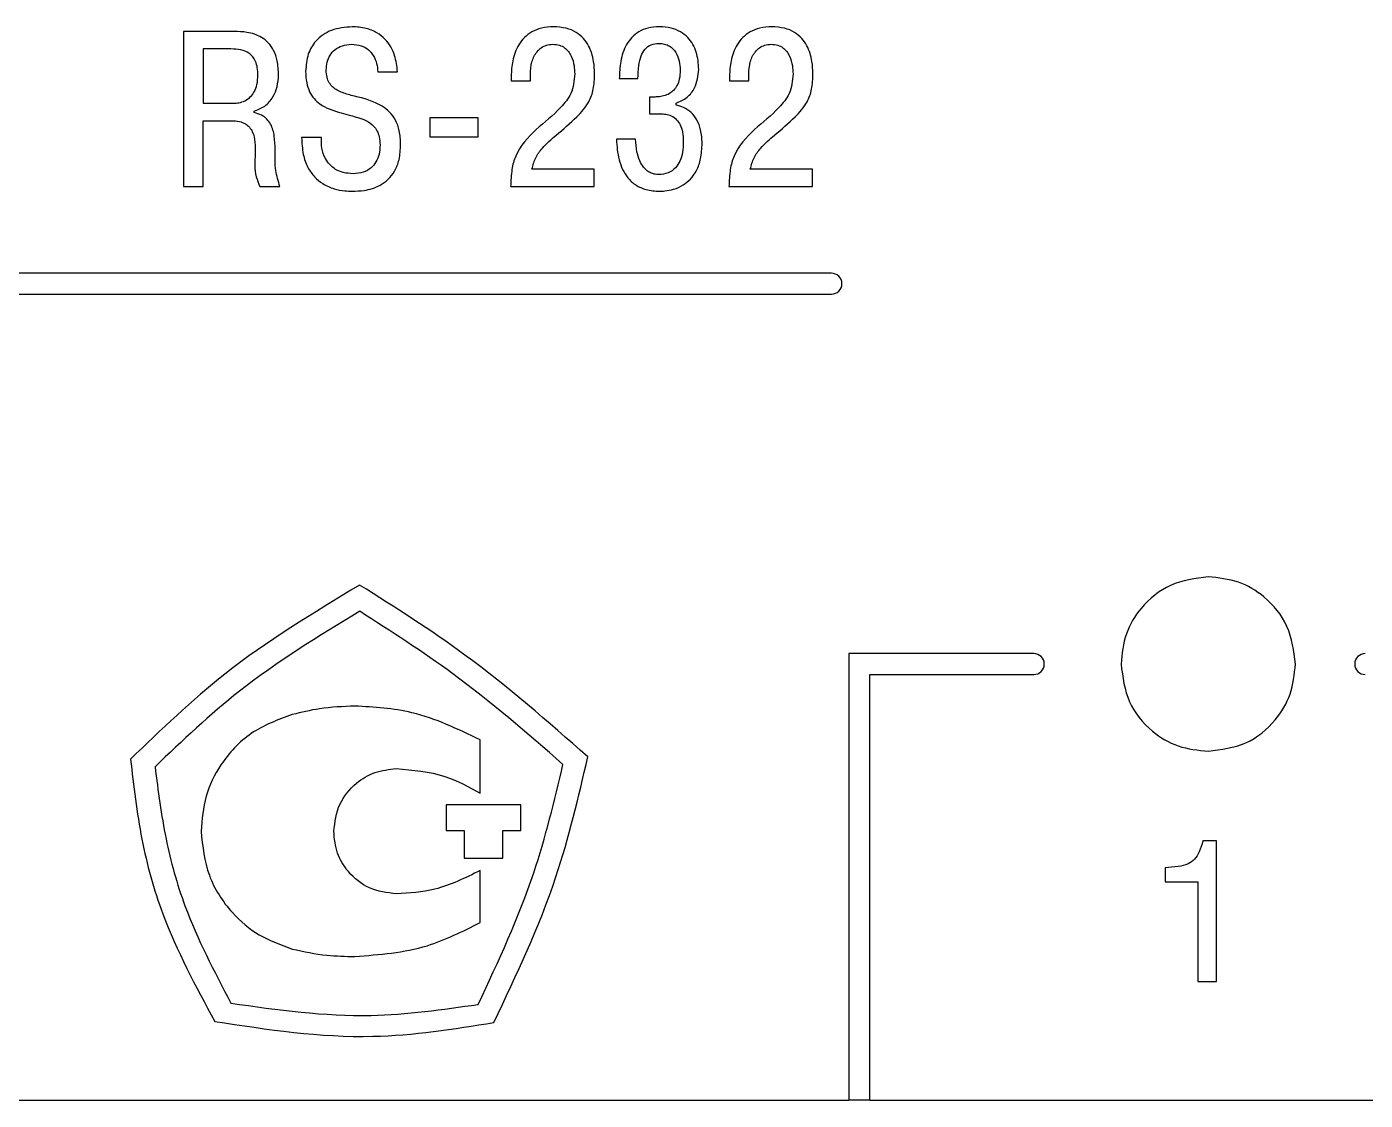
# Model space of a CAD drawing. Header units: millimetres. Extents: x 3520 to 8864, y 403 to 1747.
# Drawn here: x 5608.786 to 5611.088, y 870.354 to 872.199 of the extents above; entities that cross this region are included whole.
import ezdxf

# ---------------------------------------------------------------- set-up
doc = ezdxf.new("R2010")
doc.units = ezdxf.units.MM

msp = doc.modelspace()

# ---------------------------------------------------------------- linework, layer by layer
for p, q in [((5609.1428, 872.1914, 1518.358), (5609.0556, 872.1914, 1518.358)), ((5609.0556, 872.1914, 1518.358), (5609.0556, 871.9247, 1518.358)), ((5609.1371, 872.1613, 1518.358), (5609.0895, 872.1613, 1518.358)), ((5609.0895, 872.1613, 1518.358), (5609.0895, 872.068, 1518.358)), ((5609.3898, 872.1221, 1518.358), (5609.4237, 872.1221, 1518.358)), ((5609.619, 872.1145, 1518.358), (5609.619, 872.1065, 1518.358)), ((5609.619, 872.1065, 1518.358), (5609.6521, 872.1065, 1518.358)), ((5609.6521, 872.1065, 1518.358), (5609.6521, 872.1179, 1518.358)), ((5609.805, 872.1103, 1518.358), (5609.837, 872.1103, 1518.358)), ((5609.9945, 872.1145, 1518.358), (5609.9945, 872.1065, 1518.358)), ((5609.9945, 872.1065, 1518.358), (5610.0276, 872.1065, 1518.358)), ((5610.0276, 872.1065, 1518.358), (5610.0276, 872.1179, 1518.358)), ((5609.0895, 872.068, 1518.358), (5609.1413, 872.068, 1518.358)), ((5609.8652, 872.0786, 1518.358), (5609.8572, 872.0786, 1518.358)), ((5609.8572, 872.0786, 1518.358), (5609.8572, 872.0497, 1518.358)), ((5609.9026, 872.0649, 1518.358), (5609.9026, 872.068, 1518.358)), ((5609.0895, 871.9247, 1518.358), (5609.0895, 872.0379, 1518.358)), ((5609.0895, 872.0379, 1518.358), (5609.1382, 872.0379, 1518.358)), ((5609.1771, 872.052, 1518.358), (5609.1771, 872.0543, 1518.358)), ((5609.5625, 872.0428, 1518.358), (5609.4794, 872.0428, 1518.358)), ((5609.4794, 872.0428, 1518.358), (5609.4794, 872.0104, 1518.358)), ((5609.5625, 872.0104, 1518.358), (5609.5625, 872.0428, 1518.358)), ((5609.8572, 872.0497, 1518.358), (5609.8763, 872.0497, 1518.358)), ((5609.4794, 872.0104, 1518.358), (5609.5625, 872.0104, 1518.358)), ((5609.2926, 872.0093, 1518.358), (5609.2587, 872.0093, 1518.358)), ((5609.8328, 872.0059, 1518.358), (5609.8001, 872.0059, 1518.358)), ((5609.7619, 871.9548, 1518.358), (5609.6548, 871.9548, 1518.358)), ((5609.7619, 871.9247, 1518.358), (5609.7619, 871.9548, 1518.358)), ((5610.1373, 871.9548, 1518.358), (5610.0303, 871.9548, 1518.358)), ((5610.1373, 871.9247, 1518.358), (5610.1373, 871.9548, 1518.358)), ((5609.0556, 871.9247, 1518.358), (5609.0895, 871.9247, 1518.358)), ((5609.187, 871.9247, 1518.358), (5609.2213, 871.9247, 1518.358)), ((5609.6182, 871.9247, 1518.358), (5609.7619, 871.9247, 1518.358)), ((5609.9937, 871.9247, 1518.358), (5610.1373, 871.9247, 1518.358)), ((5610.1699, 871.7757, 1518.358), (5606.7559, 871.7757, 1518.358)), ((5606.7199, 871.7397, 1518.358), (5610.1699, 871.7397, 1518.358)), ((5610.5179, 871.1217, 1518.358), (5610.1999, 871.1217, 1518.358)), ((5610.1999, 871.1217, 1518.358), (5610.1999, 870.3537, 1518.358)), ((5610.2359, 870.3537, 1518.358), (5610.2359, 871.0857, 1518.358)), ((5610.2359, 871.0857, 1518.358), (5610.5179, 871.0857, 1518.358)), ((5609.5657, 870.8818, 1518.358), (5609.5657, 870.9731, 1518.358)), ((5609.6358, 870.8617, 1518.358), (5609.507, 870.8617, 1518.358)), ((5609.507, 870.8617, 1518.358), (5609.507, 870.8176, 1518.358)), ((5609.6358, 870.8176, 1518.358), (5609.6358, 870.8617, 1518.358)), ((5609.507, 870.8176, 1518.358), (5609.5382, 870.8176, 1518.358)), ((5609.5382, 870.8176, 1518.358), (5609.5382, 870.7697, 1518.358)), ((5609.6046, 870.7697, 1518.358), (5609.6046, 870.8176, 1518.358)), ((5609.6046, 870.8176, 1518.358), (5609.6358, 870.8176, 1518.358)), ((5610.8321, 870.7994, 1518.358), (5610.8086, 870.7994, 1518.358)), ((5610.8321, 870.5576, 1518.358), (5610.8321, 870.7994, 1518.358)), ((5609.5382, 870.7697, 1518.358), (5609.6046, 870.7697, 1518.358)), ((5609.5657, 870.6592, 1518.358), (5609.5657, 870.7486, 1518.358)), ((5610.7437, 870.7532, 1518.358), (5610.7437, 870.7291, 1518.358)), ((5610.7437, 870.7291, 1518.358), (5610.7998, 870.7291, 1518.358)), ((5610.7998, 870.7291, 1518.358), (5610.7998, 870.5576, 1518.358)), ((5610.7998, 870.5576, 1518.358), (5610.8321, 870.5576, 1518.358)), ((5606.0779, 870.3537, 1518.358), (5610.1999, 870.3537, 1518.358)), ((5610.2359, 870.3537, 1518.358), (5610.1999, 870.3537, 1518.358)), ((5610.2359, 870.3537, 1518.358), (5617.9999, 870.3537, 1518.358))]:
    msp.add_line(p, q)
for centre, start, end in [((5610.1699, 871.7577, 1518.358), 270, 90), ((5610.5179, 871.1037, 1518.358), 270, 90), ((5611.0879, 871.1037, 1518.358), 90, 270)]:
    msp.add_arc(centre, 0.018, start, end)
for points, knots in [([(5609.3456, 872.1994, 1518.358), (5609.3334, 872.1984, 1518.358), (5609.3103, 872.1965, 1518.358), (5609.2829, 872.1778, 1518.358), (5609.2678, 872.1516, 1518.358), (5609.2664, 872.1328, 1518.358), (5609.2656, 872.1228, 1518.358)], [0, 0, 0, 0, 0.291342, 0.551837, 0.761021, 1, 1, 1, 1]), ([(5609.4237, 872.1221, 1518.358), (5609.4226, 872.1316, 1518.358), (5609.4202, 872.1518, 1518.358), (5609.4066, 872.1754, 1518.358), (5609.3881, 872.1901, 1518.358), (5609.3685, 872.1981, 1518.358), (5609.3536, 872.199, 1518.358), (5609.3456, 872.1994, 1518.358)], [0, 0, 0, 0, 0.233598, 0.49249, 0.639596, 0.804233, 1, 1, 1, 1]), ([(5609.6917, 872.1994, 1518.358), (5609.6848, 872.199, 1518.358), (5609.6718, 872.1983, 1518.358), (5609.6546, 872.1915, 1518.358), (5609.6414, 872.1814, 1518.358), (5609.629, 872.1651, 1518.358), (5609.6205, 872.1421, 1518.358), (5609.6195, 872.1233, 1518.358), (5609.619, 872.1145, 1518.358)], [0, 0, 0, 0, 0.165229, 0.305733, 0.43276, 0.554228, 0.789449, 1, 1, 1, 1]), ([(5609.7626, 872.1186, 1518.358), (5609.7623, 872.1258, 1518.358), (5609.7616, 872.1423, 1518.358), (5609.755, 872.1634, 1518.358), (5609.7436, 872.18, 1518.358), (5609.7307, 872.1908, 1518.358), (5609.7128, 872.1982, 1518.358), (5609.6992, 872.199, 1518.358), (5609.6917, 872.1994, 1518.358)], [0, 0, 0, 0, 0.175524, 0.407229, 0.532733, 0.666386, 0.817396, 1, 1, 1, 1]), ([(5609.874, 872.1994, 1518.358), (5609.8674, 872.199, 1518.358), (5609.8551, 872.1983, 1518.358), (5609.8387, 872.1916, 1518.358), (5609.8262, 872.1816, 1518.358), (5609.8142, 872.1649, 1518.358), (5609.8061, 872.1404, 1518.358), (5609.8054, 872.1202, 1518.358), (5609.805, 872.1103, 1518.358)], [0, 0, 0, 0, 0.154571, 0.286942, 0.408357, 0.526999, 0.766808, 1, 1, 1, 1]), ([(5609.9418, 872.1263, 1518.358), (5609.9411, 872.1362, 1518.358), (5609.9396, 872.156, 1518.358), (5609.9268, 872.1787, 1518.358), (5609.9103, 872.1916, 1518.358), (5609.8934, 872.1983, 1518.358), (5609.8808, 872.199, 1518.358), (5609.874, 872.1994, 1518.358)], [0, 0, 0, 0, 0.264577, 0.523865, 0.664679, 0.819359, 1, 1, 1, 1]), ([(5610.0672, 872.1994, 1518.358), (5610.0603, 872.199, 1518.358), (5610.0473, 872.1983, 1518.358), (5610.0301, 872.1915, 1518.358), (5610.0169, 872.1814, 1518.358), (5610.0045, 872.1651, 1518.358), (5609.996, 872.1421, 1518.358), (5609.995, 872.1233, 1518.358), (5609.9945, 872.1145, 1518.358)], [0, 0, 0, 0, 0.165229, 0.305733, 0.43276, 0.554227, 0.789449, 1, 1, 1, 1]), ([(5610.1381, 872.1186, 1518.358), (5610.1378, 872.1258, 1518.358), (5610.1371, 872.1423, 1518.358), (5610.1305, 872.1634, 1518.358), (5610.1191, 872.18, 1518.358), (5610.1061, 872.1908, 1518.358), (5610.0883, 872.1982, 1518.358), (5610.0747, 872.199, 1518.358), (5610.0672, 872.1994, 1518.358)], [0, 0, 0, 0, 0.175525, 0.407228, 0.532733, 0.666386, 0.817395, 1, 1, 1, 1]), ([(5609.219, 872.1171, 1518.358), (5609.2186, 872.1251, 1518.358), (5609.218, 872.1394, 1518.358), (5609.2116, 872.1583, 1518.358), (5609.202, 872.1721, 1518.358), (5609.1869, 872.184, 1518.358), (5609.1663, 872.1907, 1518.358), (5609.1501, 872.1912, 1518.358), (5609.1428, 872.1914, 1518.358)], [0, 0, 0, 0, 0.194755, 0.351159, 0.483174, 0.602226, 0.820258, 1, 1, 1, 1]), ([(5609.1836, 872.116, 1518.358), (5609.1834, 872.1204, 1518.358), (5609.1831, 872.1285, 1518.358), (5609.1801, 872.1395, 1518.358), (5609.1751, 872.1481, 1518.358), (5609.1668, 872.1557, 1518.358), (5609.1536, 872.1607, 1518.358), (5609.1429, 872.1611, 1518.358), (5609.1371, 872.1613, 1518.358)], [0, 0, 0, 0, 0.176709, 0.323742, 0.451269, 0.571095, 0.768681, 1, 1, 1, 1]), ([(5609.301, 872.1247, 1518.358), (5609.3013, 872.1295, 1518.358), (5609.3019, 872.1385, 1518.358), (5609.3071, 872.1508, 1518.358), (5609.3159, 872.161, 1518.358), (5609.329, 872.1681, 1518.358), (5609.3394, 872.1689, 1518.358), (5609.3448, 872.1693, 1518.358)], [0, 0, 0, 0, 0.202274, 0.384872, 0.558466, 0.767533, 1, 1, 1, 1]), ([(5609.3448, 872.1693, 1518.358), (5609.3504, 872.1689, 1518.358), (5609.3608, 872.1681, 1518.358), (5609.3738, 872.1606, 1518.358), (5609.3829, 872.1497, 1518.358), (5609.3884, 872.1365, 1518.358), (5609.3893, 872.1268, 1518.358), (5609.3898, 872.1221, 1518.358)], [0, 0, 0, 0, 0.229021, 0.421729, 0.600796, 0.806124, 1, 1, 1, 1]), ([(5609.6521, 872.1179, 1518.358), (5609.6526, 872.125, 1518.358), (5609.6535, 872.1386, 1518.358), (5609.6609, 872.1545, 1518.358), (5609.6705, 872.1637, 1518.358), (5609.6799, 872.1685, 1518.358), (5609.6869, 872.169, 1518.358), (5609.6906, 872.1693, 1518.358)], [0, 0, 0, 0, 0.294807, 0.569598, 0.706699, 0.846271, 1, 1, 1, 1]), ([(5609.6906, 872.1693, 1518.358), (5609.6945, 872.1691, 1518.358), (5609.7017, 872.1685, 1518.358), (5609.7111, 872.1638, 1518.358), (5609.7179, 872.1571, 1518.358), (5609.724, 872.1466, 1518.358), (5609.7277, 872.1333, 1518.358), (5609.7281, 872.1229, 1518.358), (5609.7283, 872.1183, 1518.358)], [0, 0, 0, 0, 0.162283, 0.301436, 0.431554, 0.559809, 0.806565, 1, 1, 1, 1]), ([(5609.837, 872.1103, 1518.358), (5609.8373, 872.1178, 1518.358), (5609.8377, 872.131, 1518.358), (5609.8417, 872.1484, 1518.358), (5609.8485, 872.1614, 1518.358), (5609.8597, 872.1698, 1518.358), (5609.8686, 872.1705, 1518.358), (5609.8732, 872.1708, 1518.358)], [0, 0, 0, 0, 0.283586, 0.49961, 0.665728, 0.829948, 1, 1, 1, 1]), ([(5609.8732, 872.1708, 1518.358), (5609.8765, 872.1706, 1518.358), (5609.8827, 872.1703, 1518.358), (5609.8935, 872.1659, 1518.358), (5609.9032, 872.1557, 1518.358), (5609.9088, 872.1405, 1518.358), (5609.9095, 872.13, 1518.358), (5609.9098, 872.1247, 1518.358)], [0, 0, 0, 0, 0.149092, 0.279774, 0.520072, 0.762918, 1, 1, 1, 1]), ([(5610.0276, 872.1179, 1518.358), (5610.0281, 872.125, 1518.358), (5610.029, 872.1386, 1518.358), (5610.0364, 872.1545, 1518.358), (5610.046, 872.1637, 1518.358), (5610.0554, 872.1685, 1518.358), (5610.0624, 872.169, 1518.358), (5610.0661, 872.1693, 1518.358)], [0, 0, 0, 0, 0.294804, 0.569592, 0.706691, 0.846273, 1, 1, 1, 1]), ([(5610.0661, 872.1693, 1518.358), (5610.07, 872.1691, 1518.358), (5610.0772, 872.1685, 1518.358), (5610.0866, 872.1638, 1518.358), (5610.0934, 872.1571, 1518.358), (5610.0995, 872.1466, 1518.358), (5610.1031, 872.1333, 1518.358), (5610.1036, 872.1229, 1518.358), (5610.1038, 872.1183, 1518.358)], [0, 0, 0, 0, 0.162284, 0.301425, 0.431553, 0.559808, 0.806565, 1, 1, 1, 1]), ([(5609.9026, 872.068, 1518.358), (5609.9093, 872.0708, 1518.358), (5609.9224, 872.0764, 1518.358), (5609.9383, 872.0973, 1518.358), (5609.9405, 872.1153, 1518.358), (5609.9418, 872.1263, 1518.358)], [0, 0, 0, 0, 0.289045, 0.563772, 1, 1, 1, 1]), ([(5609.1413, 872.068, 1518.358), (5609.1444, 872.0681, 1518.358), (5609.1512, 872.0685, 1518.358), (5609.1617, 872.0719, 1518.358), (5609.1712, 872.0785, 1518.358), (5609.1783, 872.0883, 1518.358), (5609.1829, 872.1009, 1518.358), (5609.1833, 872.1106, 1518.358), (5609.1836, 872.116, 1518.358)], [0, 0, 0, 0, 0.130251, 0.282159, 0.450237, 0.599917, 0.777802, 1, 1, 1, 1]), ([(5609.1771, 872.0543, 1518.358), (5609.1834, 872.0567, 1518.358), (5609.1965, 872.0618, 1518.358), (5609.2098, 872.0777, 1518.358), (5609.2177, 872.0967, 1518.358), (5609.2186, 872.11, 1518.358), (5609.219, 872.1171, 1518.358)], [0, 0, 0, 0, 0.248479, 0.510458, 0.739093, 1, 1, 1, 1]), ([(5609.2656, 872.1228, 1518.358), (5609.2659, 872.1162, 1518.358), (5609.2664, 872.1042, 1518.358), (5609.2716, 872.0881, 1518.358), (5609.2795, 872.0757, 1518.358), (5609.2964, 872.0604, 1518.358), (5609.3138, 872.0552, 1518.358), (5609.3269, 872.0512, 1518.358)], [0, 0, 0, 0, 0.190342, 0.347342, 0.484115, 0.611704, 1, 1, 1, 1]), ([(5609.3494, 872.0802, 1518.358), (5609.3424, 872.0819, 1518.358), (5609.3294, 872.0852, 1518.358), (5609.3141, 872.093, 1518.358), (5609.3057, 872.103, 1518.358), (5609.3016, 872.1131, 1518.358), (5609.3012, 872.1207, 1518.358), (5609.301, 872.1247, 1518.358)], [0, 0, 0, 0, 0.297806, 0.558868, 0.689992, 0.831676, 1, 1, 1, 1]), ([(5609.7283, 872.1183, 1518.358), (5609.7273, 872.1066, 1518.358), (5609.7253, 872.0848, 1518.358), (5609.6985, 872.0531, 1518.358), (5609.6765, 872.0349, 1518.358), (5609.662, 872.023, 1518.358)], [0, 0, 0, 0, 0.283366, 0.5321, 1, 1, 1, 1]), ([(5609.6963, 872.0131, 1518.358), (5609.7085, 872.0232, 1518.358), (5609.7291, 872.0404, 1518.358), (5609.7523, 872.0666, 1518.358), (5609.7619, 872.0931, 1518.358), (5609.7624, 872.1097, 1518.358), (5609.7626, 872.1186, 1518.358)], [0, 0, 0, 0, 0.364674, 0.618957, 0.79484, 1, 1, 1, 1]), ([(5609.9098, 872.1247, 1518.358), (5609.9096, 872.1197, 1518.358), (5609.9091, 872.1105, 1518.358), (5609.905, 872.0986, 1518.358), (5609.8989, 872.09, 1518.358), (5609.8909, 872.0838, 1518.358), (5609.8817, 872.0802, 1518.358), (5609.8728, 872.0788, 1518.358), (5609.8675, 872.0787, 1518.358), (5609.8652, 872.0786, 1518.358)], [0, 0, 0, 0, 0.207126, 0.372025, 0.509856, 0.632331, 0.780391, 0.907939, 1, 1, 1, 1]), ([(5610.1038, 872.1183, 1518.358), (5610.1028, 872.1066, 1518.358), (5610.1008, 872.0848, 1518.358), (5610.074, 872.0531, 1518.358), (5610.0519, 872.0349, 1518.358), (5610.0375, 872.023, 1518.358)], [0, 0, 0, 0, 0.283366, 0.5321, 1, 1, 1, 1]), ([(5610.0718, 872.0131, 1518.358), (5610.084, 872.0232, 1518.358), (5610.1046, 872.0404, 1518.358), (5610.1278, 872.0666, 1518.358), (5610.1374, 872.0931, 1518.358), (5610.1379, 872.1097, 1518.358), (5610.1381, 872.1186, 1518.358)], [0, 0, 0, 0, 0.364669, 0.618956, 0.79484, 1, 1, 1, 1]), ([(5609.429, 871.9971, 1518.358), (5609.4287, 872.005, 1518.358), (5609.428, 872.0195, 1518.358), (5609.4211, 872.0387, 1518.358), (5609.4106, 872.0531, 1518.358), (5609.3881, 872.0705, 1518.358), (5609.3661, 872.076, 1518.358), (5609.3494, 872.0802, 1518.358)], [0, 0, 0, 0, 0.186529, 0.339423, 0.473737, 0.601489, 1, 1, 1, 1]), ([(5609.9475, 871.999, 1518.358), (5609.9471, 872.0068, 1518.358), (5609.9464, 872.0209, 1518.358), (5609.9394, 872.0391, 1518.358), (5609.9291, 872.0525, 1518.358), (5609.9165, 872.0612, 1518.358), (5609.9069, 872.0638, 1518.358), (5609.9026, 872.0649, 1518.358)], [0, 0, 0, 0, 0.268876, 0.482896, 0.66166, 0.843902, 1, 1, 1, 1]), ([(5609.1382, 872.0379, 1518.358), (5609.1428, 872.0377, 1518.358), (5609.151, 872.0373, 1518.358), (5609.1618, 872.0333, 1518.358), (5609.1694, 872.027, 1518.358), (5609.1793, 872.0105, 1518.358), (5609.1791, 871.9943, 1518.358), (5609.179, 871.9811, 1518.358)], [0, 0, 0, 0, 0.168142, 0.302173, 0.417888, 0.529001, 1, 1, 1, 1]), ([(5609.2133, 871.9884, 1518.358), (5609.213, 871.996, 1518.358), (5609.2125, 872.0108, 1518.358), (5609.2079, 872.0291, 1518.358), (5609.1993, 872.0411, 1518.358), (5609.1895, 872.0483, 1518.358), (5609.1814, 872.0507, 1518.358), (5609.1771, 872.052, 1518.358)], [0, 0, 0, 0, 0.2872202, 0.5531608, 0.6880157, 0.831737, 1, 1, 1, 1]), ([(5609.3269, 872.0512, 1518.358), (5609.3323, 872.0498, 1518.358), (5609.3418, 872.0473, 1518.358), (5609.3513, 872.0445, 1518.358), (5609.3555, 872.0432, 1518.358)], [0, 0, 0, 0, 0.558545, 1, 1, 1, 1]), ([(5609.3555, 872.0432, 1518.358), (5609.3601, 872.0418, 1518.358), (5609.3699, 872.0387, 1518.358), (5609.3815, 872.0309, 1518.358), (5609.3889, 872.0205, 1518.358), (5609.393, 872.0094, 1518.358), (5609.3934, 872.001, 1518.358), (5609.3936, 871.9963, 1518.358)], [0, 0, 0, 0, 0.216512, 0.469515, 0.618749, 0.790647, 1, 1, 1, 1]), ([(5609.8763, 872.0497, 1518.358), (5609.8791, 872.0496, 1518.358), (5609.8854, 872.0494, 1518.358), (5609.8951, 872.0466, 1518.358), (5609.904, 872.0403, 1518.358), (5609.9105, 872.0305, 1518.358), (5609.9145, 872.0174, 1518.358), (5609.9149, 872.0074, 1518.358), (5609.9151, 872.0017, 1518.358)], [0, 0, 0, 0, 0.122942, 0.265146, 0.4244, 0.572696, 0.758379, 1, 1, 1, 1]), ([(5609.662, 872.023, 1518.358), (5609.6482, 872.0088, 1518.358), (5609.6287, 871.9889, 1518.358), (5609.6192, 871.9523, 1518.358), (5609.6186, 871.9346, 1518.358), (5609.6182, 871.9247, 1518.358)], [0, 0, 0, 0, 0.520986, 0.734007, 1, 1, 1, 1]), ([(5609.6548, 871.9548, 1518.358), (5609.6567, 871.9615, 1518.358), (5609.6603, 871.9746, 1518.358), (5609.6748, 871.9946, 1518.358), (5609.6881, 872.006, 1518.358), (5609.6963, 872.0131, 1518.358)], [0, 0, 0, 0, 0.282465, 0.553988, 1, 1, 1, 1]), ([(5610.0375, 872.023, 1518.358), (5610.0237, 872.0088, 1518.358), (5610.0042, 871.9889, 1518.358), (5609.9947, 871.9523, 1518.358), (5609.9941, 871.9346, 1518.358), (5609.9937, 871.9247, 1518.358)], [0, 0, 0, 0, 0.520986, 0.734007, 1, 1, 1, 1]), ([(5610.0303, 871.9548, 1518.358), (5610.0322, 871.9615, 1518.358), (5610.0358, 871.9746, 1518.358), (5610.0503, 871.9946, 1518.358), (5610.0636, 872.006, 1518.358), (5610.0718, 872.0131, 1518.358)], [0, 0, 0, 0, 0.2824627, 0.5539829, 1, 1, 1, 1]), ([(5609.2213, 871.9247, 1518.358), (5609.2186, 871.9338, 1518.358), (5609.2123, 871.9545, 1518.358), (5609.2129, 871.9761, 1518.358), (5609.2133, 871.9884, 1518.358)], [0, 0, 0, 0, 0.436439, 1, 1, 1, 1]), ([(5609.2587, 872.0093, 1518.358), (5609.2592, 871.9994, 1518.358), (5609.2599, 871.9816, 1518.358), (5609.2681, 871.9581, 1518.358), (5609.2801, 871.941, 1518.358), (5609.2957, 871.9284, 1518.358), (5609.3136, 871.9207, 1518.358), (5609.3309, 871.9171, 1518.358), (5609.3413, 871.9168, 1518.358), (5609.3456, 871.9167, 1518.358)], [0, 0, 0, 0, 0.204903, 0.37004, 0.509661, 0.634238, 0.783984, 0.910936, 1, 1, 1, 1]), ([(5609.3471, 871.9468, 1518.358), (5609.3415, 871.9471, 1518.358), (5609.331, 871.9478, 1518.358), (5609.3172, 871.9535, 1518.358), (5609.3067, 871.9619, 1518.358), (5609.2981, 871.9743, 1518.358), (5609.2926, 871.9905, 1518.358), (5609.2926, 872.0031, 1518.358), (5609.2926, 872.0093, 1518.358)], [0, 0, 0, 0, 0.178475, 0.330384, 0.468002, 0.600115, 0.804218, 1, 1, 1, 1]), ([(5609.3456, 871.9167, 1518.358), (5609.3524, 871.9169, 1518.358), (5609.369, 871.9174, 1518.358), (5609.3907, 871.9241, 1518.358), (5609.4082, 871.9366, 1518.358), (5609.4198, 871.9515, 1518.358), (5609.4278, 871.9723, 1518.358), (5609.4286, 871.9883, 1518.358), (5609.429, 871.9971, 1518.358)], [0, 0, 0, 0, 0.155097, 0.376947, 0.501824, 0.63928, 0.800193, 1, 1, 1, 1]), ([(5609.3936, 871.9963, 1518.358), (5609.3933, 871.9909, 1518.358), (5609.3928, 871.9808, 1518.358), (5609.3874, 871.967, 1518.358), (5609.3782, 871.9558, 1518.358), (5609.3642, 871.948, 1518.358), (5609.353, 871.9472, 1518.358), (5609.3471, 871.9468, 1518.358)], [0, 0, 0, 0, 0.211212, 0.396097, 0.567051, 0.770832, 1, 1, 1, 1]), ([(5609.8001, 872.0059, 1518.358), (5609.8009, 871.994, 1518.358), (5609.8027, 871.9707, 1518.358), (5609.8152, 871.9428, 1518.358), (5609.8332, 871.9264, 1518.358), (5609.8522, 871.918, 1518.358), (5609.8666, 871.9171, 1518.358), (5609.8744, 871.9167, 1518.358)], [0, 0, 0, 0, 0.272047, 0.534746, 0.672642, 0.822586, 1, 1, 1, 1]), ([(5609.8725, 871.9453, 1518.358), (5609.8706, 871.9454, 1518.358), (5609.8665, 871.9456, 1518.358), (5609.8599, 871.9474, 1518.358), (5609.8528, 871.9514, 1518.358), (5609.8456, 871.9586, 1518.358), (5609.8393, 871.97, 1518.358), (5609.8345, 871.9862, 1518.358), (5609.8334, 871.9988, 1518.358), (5609.8328, 872.0059, 1518.358)], [0, 0, 0, 0, 0.068947, 0.15345, 0.252959, 0.372281, 0.529171, 0.733184, 1, 1, 1, 1]), ([(5609.9151, 872.0017, 1518.358), (5609.9149, 871.9956, 1518.358), (5609.9145, 871.9843, 1518.358), (5609.9101, 871.9689, 1518.358), (5609.9022, 871.956, 1518.358), (5609.8891, 871.9467, 1518.358), (5609.8782, 871.9458, 1518.358), (5609.8725, 871.9453, 1518.358)], [0, 0, 0, 0, 0.227945, 0.423565, 0.595083, 0.786785, 1, 1, 1, 1]), ([(5609.8744, 871.9167, 1518.358), (5609.8774, 871.9168, 1518.358), (5609.8855, 871.917, 1518.358), (5609.8995, 871.9199, 1518.358), (5609.9147, 871.9265, 1518.358), (5609.9283, 871.9376, 1518.358), (5609.939, 871.9528, 1518.358), (5609.9463, 871.974, 1518.358), (5609.9471, 871.9901, 1518.358), (5609.9475, 871.999, 1518.358)], [0, 0, 0, 0, 0.074479, 0.194333, 0.342582, 0.468989, 0.612836, 0.784889, 1, 1, 1, 1]), ([(5609.179, 871.9811, 1518.358), (5609.1782, 871.9677, 1518.358), (5609.177, 871.9481, 1518.358), (5609.1846, 871.9303, 1518.358), (5609.187, 871.9247, 1518.358)], [0, 0, 0, 0, 0.685784, 1, 1, 1, 1]), ([(5610.8179, 871.2537, 1518.358), (5610.7956, 871.2507, 1518.358), (5610.7517, 871.245, 1518.358), (5610.7029, 871.2049, 1518.358), (5610.6733, 871.156, 1518.358), (5610.6697, 871.1213, 1518.358), (5610.6679, 871.1037, 1518.358)], [0, 0, 0, 0, 0.283452, 0.558, 0.77529, 1, 1, 1, 1]), ([(5610.9679, 871.1037, 1518.358), (5610.965, 871.126, 1518.358), (5610.9593, 871.1699, 1518.358), (5610.9192, 871.2187, 1518.358), (5610.8703, 871.2483, 1518.358), (5610.8356, 871.2518, 1518.358), (5610.8179, 871.2537, 1518.358)], [0, 0, 0, 0, 0.283453, 0.558002, 0.775291, 1, 1, 1, 1]), ([(5609.3585, 871.2394, 1518.358), (5609.2788, 871.1915, 1518.358), (5609.1366, 871.1058, 1518.358), (5609.0171, 870.9908, 1518.358), (5608.9645, 870.9403, 1518.358)], [0, 0, 0, 0, 0.560163, 1, 1, 1, 1]), ([(5609.7509, 870.9441, 1518.358), (5609.6821, 871.0046, 1518.358), (5609.5588, 871.1132, 1518.358), (5609.4199, 871.2007, 1518.358), (5609.3585, 871.2394, 1518.358)], [0, 0, 0, 0, 0.557903, 1, 1, 1, 1]), ([(5609.3586, 871.1943, 1518.358), (5609.2876, 871.1512, 1518.358), (5609.1609, 871.0741, 1518.358), (5609.0537, 870.972, 1518.358), (5609.0066, 870.927, 1518.358)], [0, 0, 0, 0, 0.560132, 1, 1, 1, 1]), ([(5609.7082, 870.9312, 1518.358), (5609.6463, 870.9849, 1518.358), (5609.5357, 871.0807, 1518.358), (5609.4127, 871.1596, 1518.358), (5609.3586, 871.1943, 1518.358)], [0, 0, 0, 0, 0.560294, 1, 1, 1, 1]), ([(5610.6679, 871.1037, 1518.358), (5610.6708, 871.0813, 1518.358), (5610.6766, 871.0374, 1518.358), (5610.7166, 870.9886, 1518.358), (5610.7656, 870.959, 1518.358), (5610.8003, 870.9555, 1518.358), (5610.8179, 870.9537, 1518.358)], [0, 0, 0, 0, 0.283453, 0.558004, 0.775293, 1, 1, 1, 1]), ([(5610.8179, 870.9537, 1518.358), (5610.8402, 870.9566, 1518.358), (5610.8842, 870.9623, 1518.358), (5610.9329, 871.0024, 1518.358), (5610.9625, 871.0513, 1518.358), (5610.9661, 871.086, 1518.358), (5610.9679, 871.1037, 1518.358)], [0, 0, 0, 0, 0.2834551, 0.5580019, 0.7752919, 1, 1, 1, 1]), ([(5609.3504, 871.0315, 1518.358), (5609.3299, 871.0306, 1518.358), (5609.2936, 871.029, 1518.358), (5609.2582, 871.0206, 1518.358), (5609.2427, 871.0169, 1518.358)], [0, 0, 0, 0, 0.561966, 1, 1, 1, 1]), ([(5609.5657, 870.9731, 1518.358), (5609.5274, 870.9917, 1518.358), (5609.4591, 871.0249, 1518.358), (5609.3835, 871.0295, 1518.358), (5609.3504, 871.0315, 1518.358)], [0, 0, 0, 0, 0.5615691, 1, 1, 1, 1]), ([(5609.2427, 871.0169, 1518.358), (5609.2181, 871.0078, 1518.358), (5609.1696, 870.9899, 1518.358), (5609.12, 870.9363, 1518.358), (5609.0908, 870.8768, 1518.358), (5609.0874, 870.8366, 1518.358), (5609.0857, 870.8161, 1518.358)], [0, 0, 0, 0, 0.284567, 0.559901, 0.776949, 1, 1, 1, 1]), ([(5608.9645, 870.9403, 1518.358), (5608.9698, 870.8942, 1518.358), (5608.9801, 870.8039, 1518.358), (5609.0229, 870.6494, 1518.358), (5609.0766, 870.5497, 1518.358), (5609.1093, 870.4892, 1518.358)], [0, 0, 0, 0, 0.291168, 0.569753, 1, 1, 1, 1]), ([(5609.5624, 870.5185, 1518.358), (5609.5972, 870.5929, 1518.358), (5609.6594, 870.7258, 1518.358), (5609.6933, 870.8684, 1518.358), (5609.7082, 870.9312, 1518.358)], [0, 0, 0, 0, 0.5600528, 1, 1, 1, 1]), ([(5609.5895, 870.4872, 1518.358), (5609.6284, 870.5695, 1518.358), (5609.6979, 870.7164, 1518.358), (5609.7347, 870.8745, 1518.358), (5609.7509, 870.9441, 1518.358)], [0, 0, 0, 0, 0.560039, 1, 1, 1, 1]), ([(5609.0066, 870.927, 1518.358), (5609.0119, 870.8856, 1518.358), (5609.0222, 870.8045, 1518.358), (5609.0609, 870.6656, 1518.358), (5609.1083, 870.5753, 1518.358), (5609.137, 870.5205, 1518.358)], [0, 0, 0, 0, 0.29128, 0.569758, 1, 1, 1, 1]), ([(5609.3139, 870.8161, 1518.358), (5609.316, 870.832, 1518.358), (5609.3203, 870.8635, 1518.358), (5609.3492, 870.8983, 1518.358), (5609.3842, 870.9198, 1518.358), (5609.409, 870.9225, 1518.358), (5609.4215, 870.9238, 1518.358)], [0, 0, 0, 0, 0.281997, 0.558465, 0.776784, 1, 1, 1, 1]), ([(5609.4215, 870.9238, 1518.358), (5609.45, 870.9214, 1518.358), (5609.5011, 870.9172, 1518.358), (5609.5459, 870.8927, 1518.358), (5609.5657, 870.8818, 1518.358)], [0, 0, 0, 0, 0.557677, 1, 1, 1, 1]), ([(5609.0857, 870.8161, 1518.358), (5609.0885, 870.7903, 1518.358), (5609.094, 870.7391, 1518.358), (5609.1339, 870.678, 1518.358), (5609.1846, 870.6346, 1518.358), (5609.2231, 870.6207, 1518.358), (5609.2427, 870.6136, 1518.358)], [0, 0, 0, 0, 0.281069, 0.555688, 0.774183, 1, 1, 1, 1]), ([(5609.4215, 870.7085, 1518.358), (5609.4057, 870.7105, 1518.358), (5609.3743, 870.7146, 1518.358), (5609.3393, 870.7431, 1518.358), (5609.3177, 870.7783, 1518.358), (5609.3152, 870.8033, 1518.358), (5609.3139, 870.8161, 1518.358)], [0, 0, 0, 0, 0.280962, 0.555153, 0.773054, 1, 1, 1, 1]), ([(5610.8086, 870.7994, 1518.358), (5610.8069, 870.7931, 1518.358), (5610.8038, 870.7819, 1518.358), (5610.7953, 870.7679, 1518.358), (5610.7824, 870.7588, 1518.358), (5610.7647, 870.7548, 1518.358), (5610.7512, 870.7538, 1518.358), (5610.7437, 870.7532, 1518.358)], [0, 0, 0, 0, 0.223093, 0.392626, 0.543094, 0.742895, 1, 1, 1, 1]), ([(5609.5657, 870.7486, 1518.358), (5609.5402, 870.7359, 1518.358), (5609.4946, 870.7133, 1518.358), (5609.4439, 870.7099, 1518.358), (5609.4215, 870.7085, 1518.358)], [0, 0, 0, 0, 0.558972, 1, 1, 1, 1]), ([(5609.3504, 870.6008, 1518.358), (5609.3926, 870.6041, 1518.358), (5609.4683, 870.6099, 1518.358), (5609.5358, 870.6441, 1518.358), (5609.5657, 870.6592, 1518.358)], [0, 0, 0, 0, 0.557605, 1, 1, 1, 1]), ([(5609.2427, 870.6136, 1518.358), (5609.2625, 870.6094, 1518.358), (5609.298, 870.6018, 1518.358), (5609.3343, 870.6011, 1518.358), (5609.3504, 870.6008, 1518.358)], [0, 0, 0, 0, 0.557527, 1, 1, 1, 1]), ([(5609.137, 870.5205, 1518.358), (5609.2175, 870.5092, 1518.358), (5609.3594, 870.4892, 1518.358), (5609.501, 870.5096, 1518.358), (5609.5624, 870.5185, 1518.358)], [0, 0, 0, 0, 0.5666868, 1, 1, 1, 1]), ([(5609.1093, 870.4892, 1518.358), (5609.2, 870.4753, 1518.358), (5609.3603, 870.4508, 1518.358), (5609.5202, 870.4762, 1518.358), (5609.5895, 870.4872, 1518.358)], [0, 0, 0, 0, 0.566107, 1, 1, 1, 1])]:
    msp.add_open_spline(points, degree=3, knots=knots)

doc.saveas('drawing.dxf')
